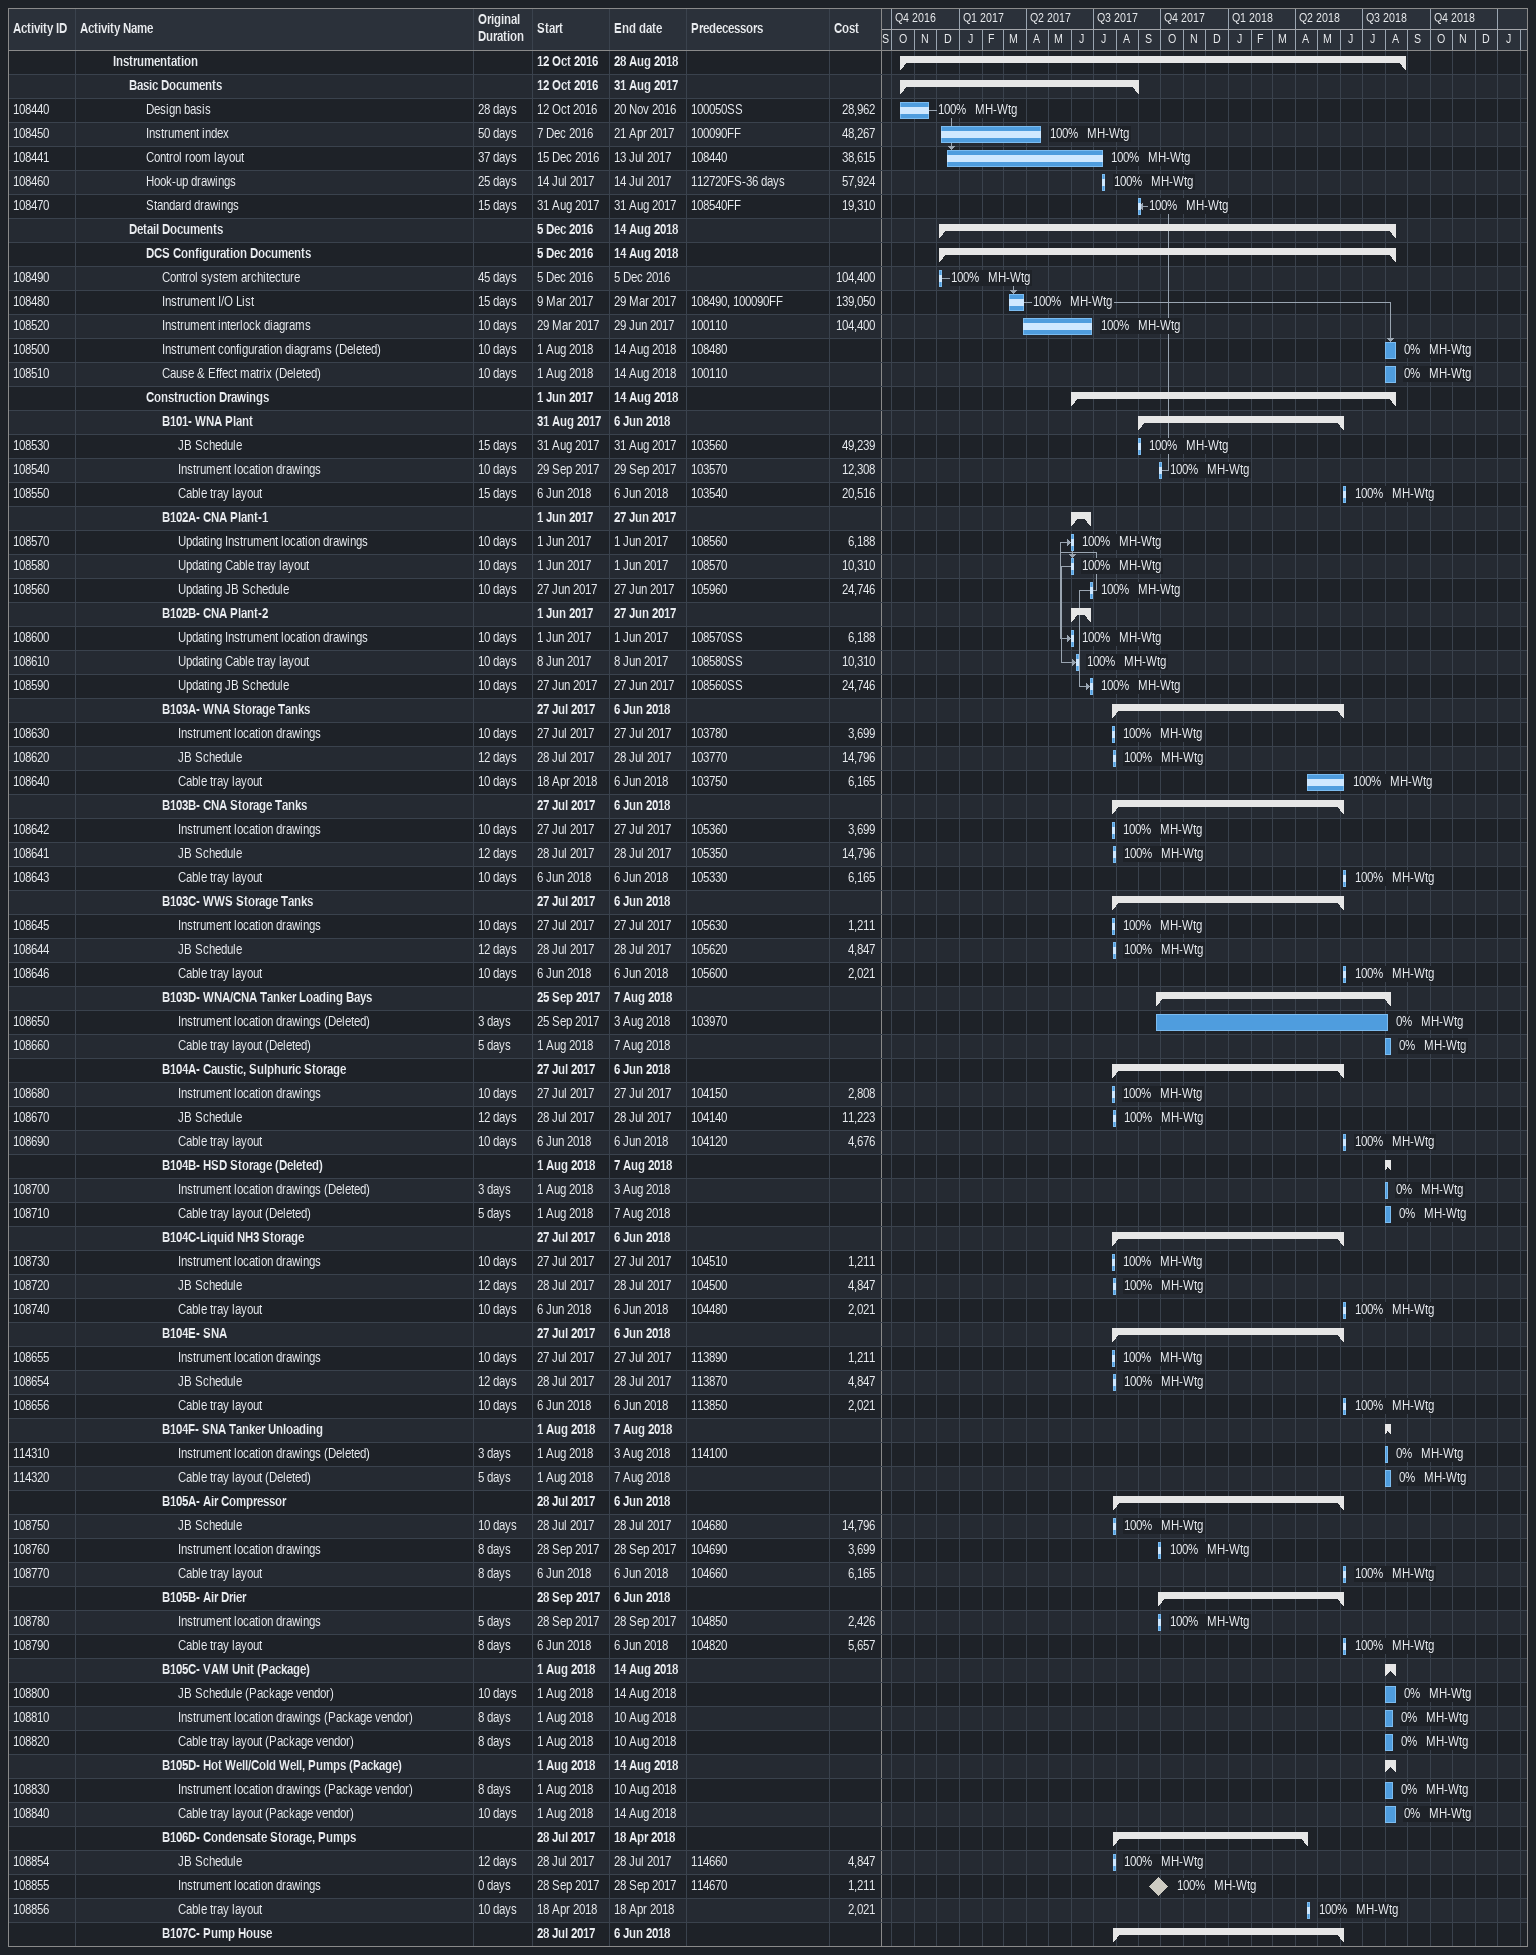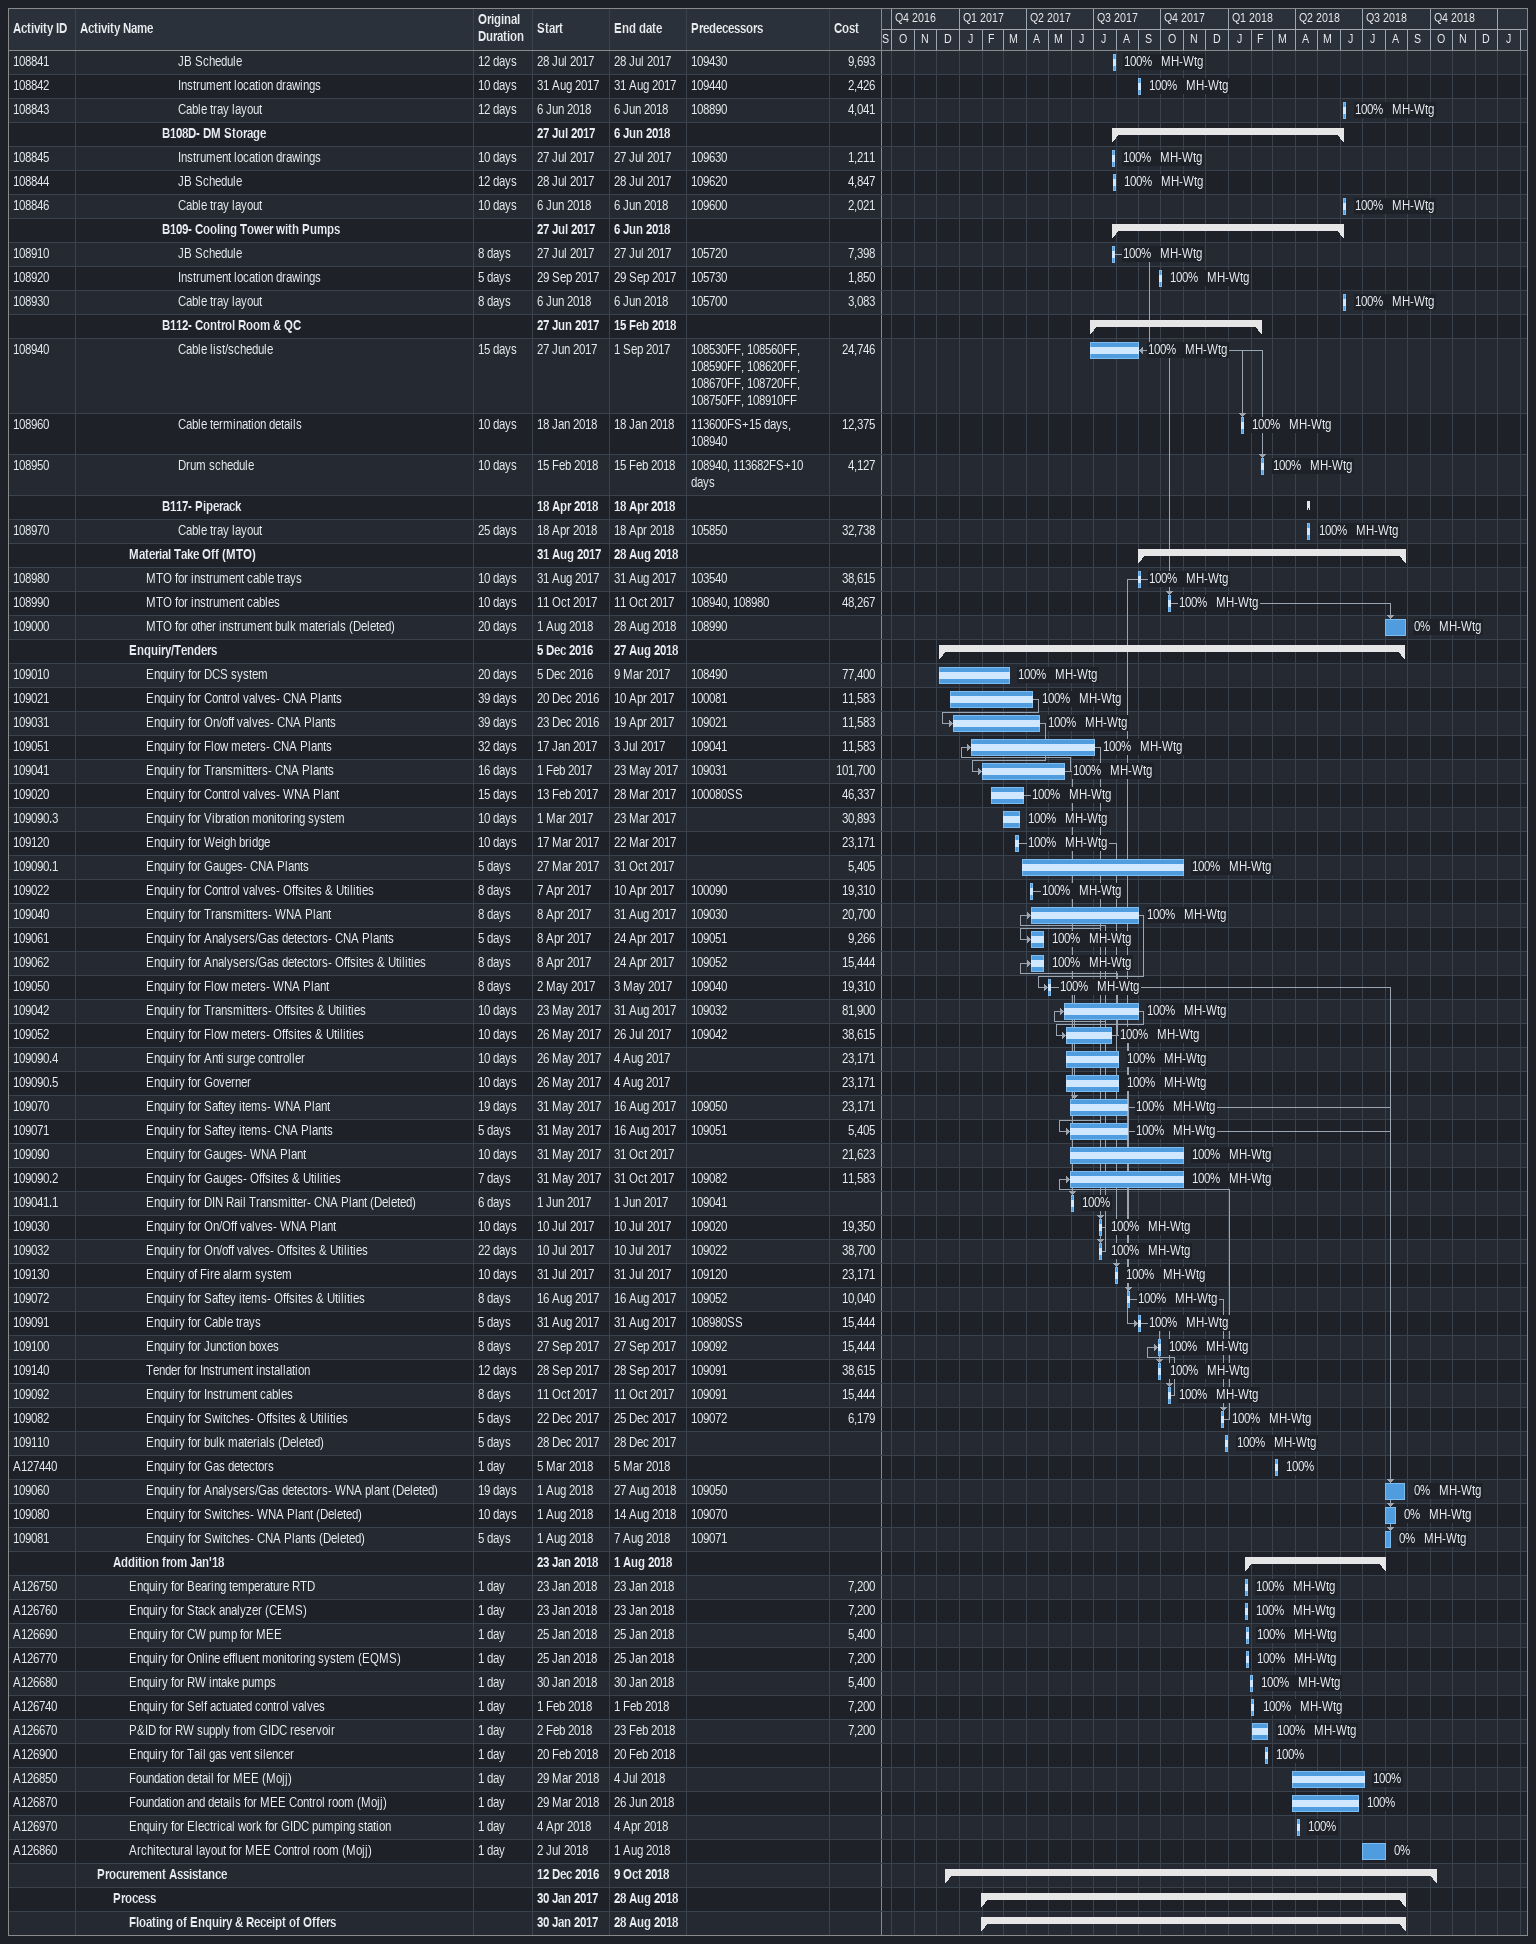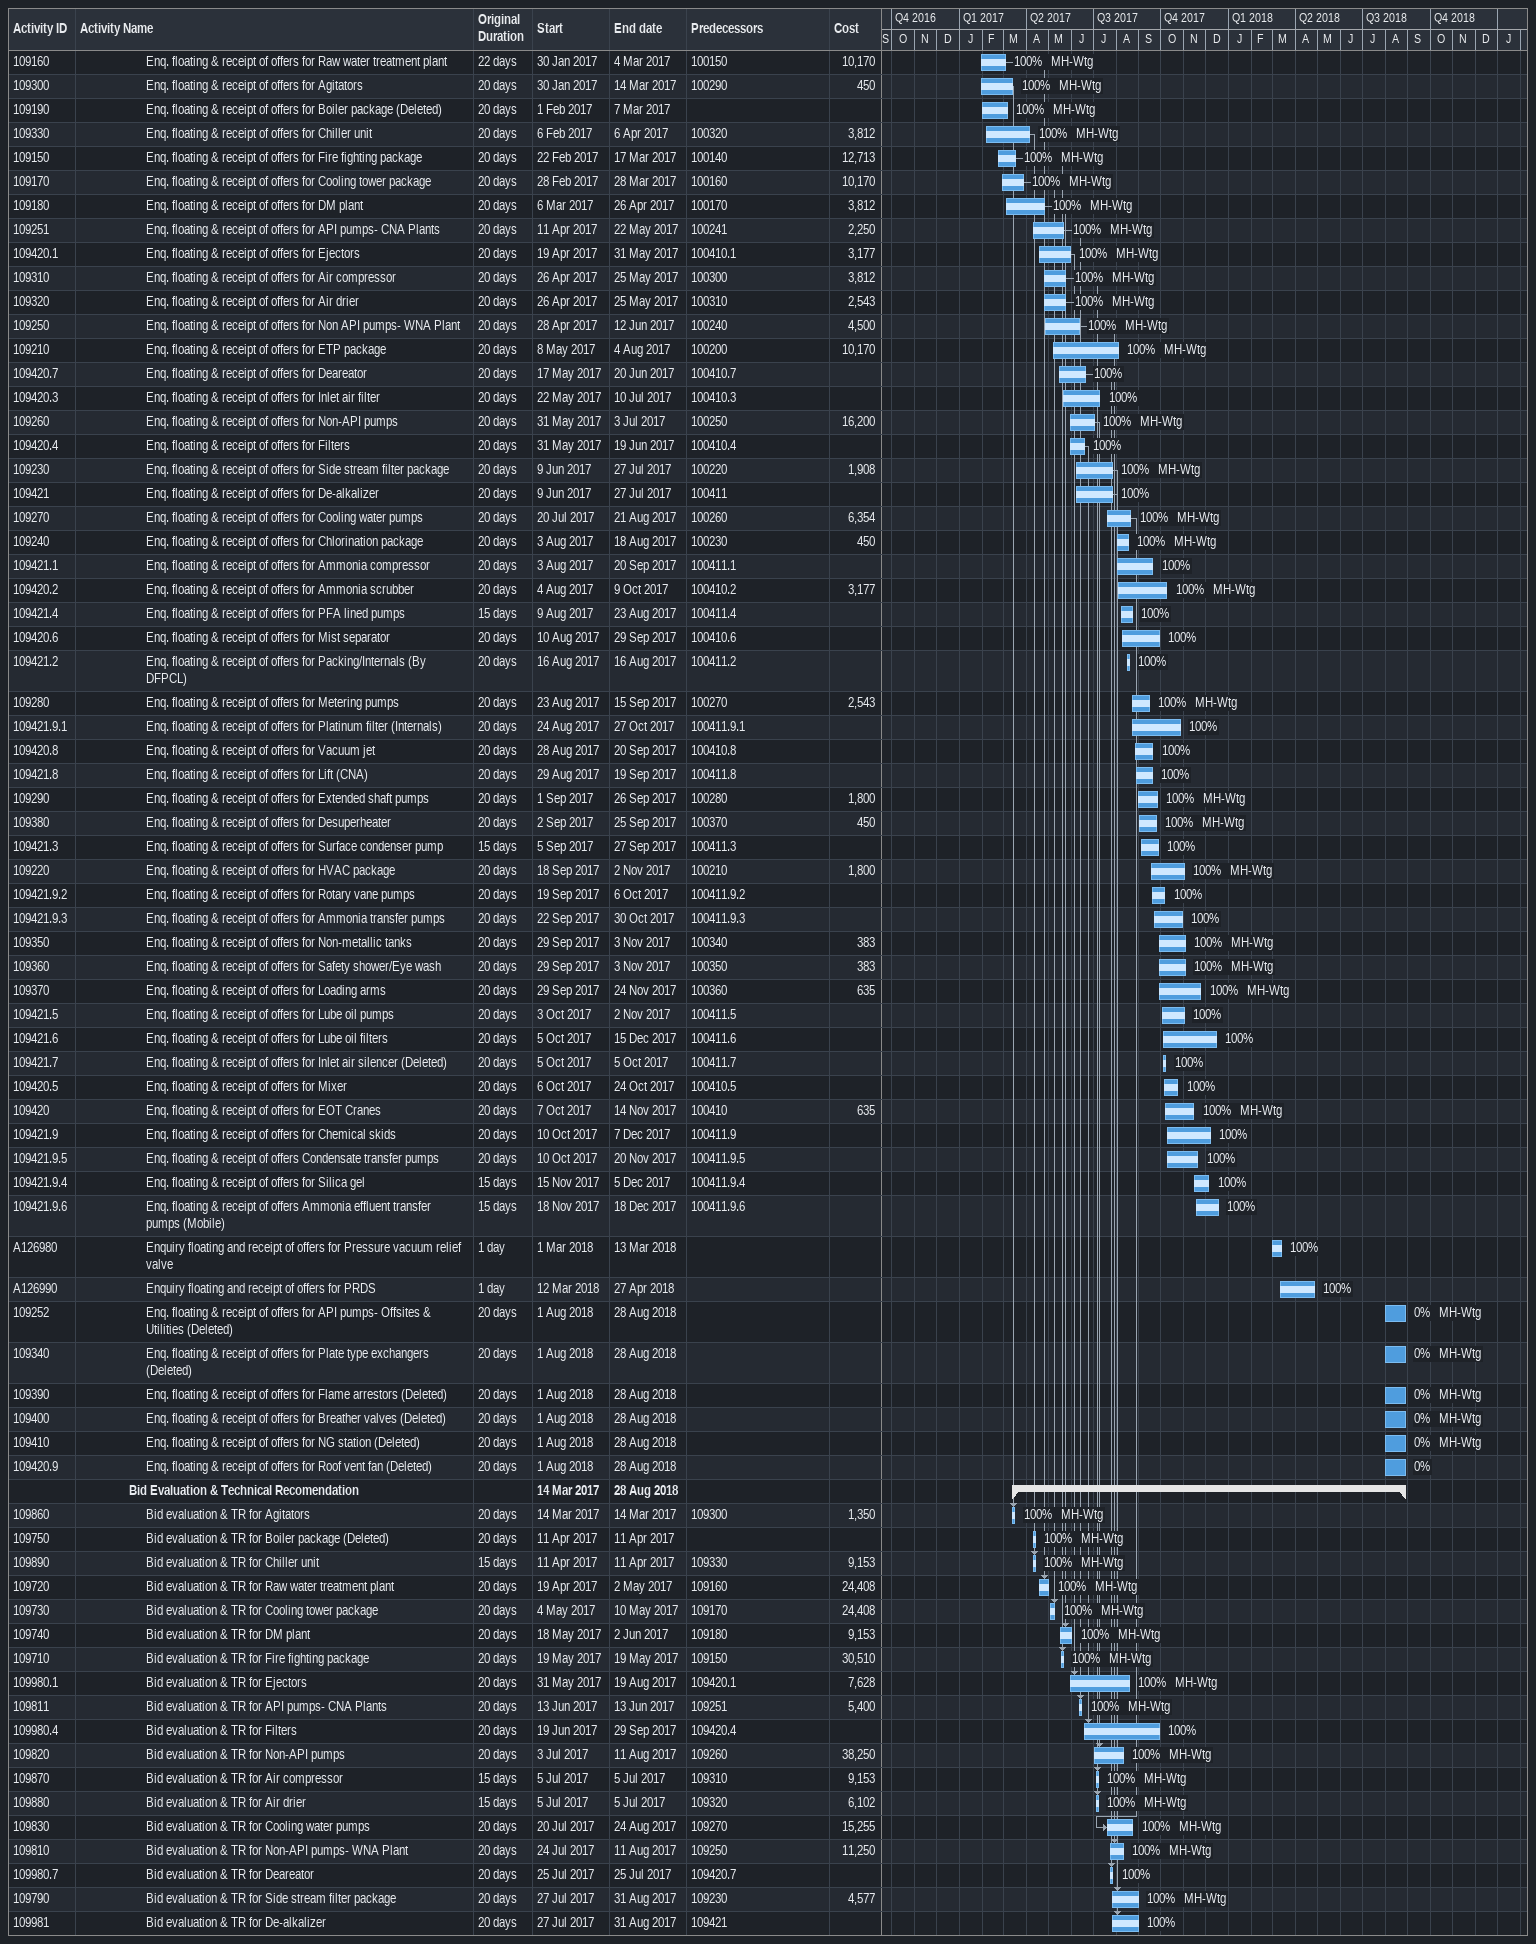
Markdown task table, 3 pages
| ID | Level | Task | Original duration | Start | Finish | Predecessors | Resources | % complete | Cost |
|---|---|---|---|---|---|---|---|---|---|
|  | 3 | **Instrumentation** |  | 2016-10-12 | 2018-08-28 |  |  |  |  |
|  | 4 | **Basic Documents** |  | 2016-10-12 | 2017-08-31 |  |  |  |  |
| 108440 | 5 | Design basis | 28d | 2016-10-12 | 2016-11-20 | 100050SS | MH-Wtg | 100 | 28962 |
| 108450 | 5 | Instrument index | 50d | 2016-12-07 | 2017-04-21 | 100090FF | MH-Wtg | 100 | 48267 |
| 108441 | 5 | Control room layout | 37d | 2016-12-15 | 2017-07-13 | 108440 | MH-Wtg | 100 | 38615 |
| 108460 | 5 | Hook-up drawings | 25d | 2017-07-14 | 2017-07-14 | 112720FS-36d | MH-Wtg | 100 | 57924 |
| 108470 | 5 | Standard drawings | 15d | 2017-08-31 | 2017-08-31 | 108540FF | MH-Wtg | 100 | 19310 |
|  | 4 | **Detail Documents** |  | 2016-12-05 | 2018-08-14 |  |  |  |  |
|  | 5 | **DCS Configuration Documents** |  | 2016-12-05 | 2018-08-14 |  |  |  |  |
| 108490 | 6 | Control system architecture | 45d | 2016-12-05 | 2016-12-05 |  | MH-Wtg | 100 | 104400 |
| 108480 | 6 | Instrument I/O List | 15d | 2017-03-09 | 2017-03-29 | 108490, 100090FF | MH-Wtg | 100 | 139050 |
| 108520 | 6 | Instrument interlock diagrams | 10d | 2017-03-29 | 2017-06-29 | 100110 | MH-Wtg | 100 | 104400 |
| 108500 | 6 | Instrument configuration diagrams (Deleted) | 10d | 2018-08-01 | 2018-08-14 | 108480 | MH-Wtg | 0 |  |
| 108510 | 6 | Cause & Effect matrix (Deleted) | 10d | 2018-08-01 | 2018-08-14 | 100110 | MH-Wtg | 0 |  |
|  | 5 | **Construction Drawings** |  | 2017-06-01 | 2018-08-14 |  |  |  |  |
|  | 6 | **B101- WNA Plant** |  | 2017-08-31 | 2018-06-06 |  |  |  |  |
| 108530 | 7 | JB Schedule | 15d | 2017-08-31 | 2017-08-31 | 103560 | MH-Wtg | 100 | 49239 |
| 108540 | 7 | Instrument location drawings | 10d | 2017-09-29 | 2017-09-29 | 103570 | MH-Wtg | 100 | 12308 |
| 108550 | 7 | Cable tray layout | 15d | 2018-06-06 | 2018-06-06 | 103540 | MH-Wtg | 100 | 20516 |
|  | 6 | **B102A- CNA Plant-1** |  | 2017-06-01 | 2017-06-27 |  |  |  |  |
| 108570 | 7 | Updating Instrument location drawings | 10d | 2017-06-01 | 2017-06-01 | 108560 | MH-Wtg | 100 | 6188 |
| 108580 | 7 | Updating Cable tray layout | 10d | 2017-06-01 | 2017-06-01 | 108570 | MH-Wtg | 100 | 10310 |
| 108560 | 7 | Updating JB Schedule | 10d | 2017-06-27 | 2017-06-27 | 105960 | MH-Wtg | 100 | 24746 |
|  | 6 | **B102B- CNA Plant-2** |  | 2017-06-01 | 2017-06-27 |  |  |  |  |
| 108600 | 7 | Updating Instrument location drawings | 10d | 2017-06-01 | 2017-06-01 | 108570SS | MH-Wtg | 100 | 6188 |
| 108610 | 7 | Updating Cable tray layout | 10d | 2017-06-08 | 2017-06-08 | 108580SS | MH-Wtg | 100 | 10310 |
| 108590 | 7 | Updating JB Schedule | 10d | 2017-06-27 | 2017-06-27 | 108560SS | MH-Wtg | 100 | 24746 |
|  | 6 | **B103A- WNA Storage Tanks** |  | 2017-07-27 | 2018-06-06 |  |  |  |  |
| 108630 | 7 | Instrument location drawings | 10d | 2017-07-27 | 2017-07-27 | 103780 | MH-Wtg | 100 | 3699 |
| 108620 | 7 | JB Schedule | 12d | 2017-07-28 | 2017-07-28 | 103770 | MH-Wtg | 100 | 14796 |
| 108640 | 7 | Cable tray layout | 10d | 2018-04-18 | 2018-06-06 | 103750 | MH-Wtg | 100 | 6165 |
|  | 6 | **B103B- CNA Storage Tanks** |  | 2017-07-27 | 2018-06-06 |  |  |  |  |
| 108642 | 7 | Instrument location drawings | 10d | 2017-07-27 | 2017-07-27 | 105360 | MH-Wtg | 100 | 3699 |
| 108641 | 7 | JB Schedule | 12d | 2017-07-28 | 2017-07-28 | 105350 | MH-Wtg | 100 | 14796 |
| 108643 | 7 | Cable tray layout | 10d | 2018-06-06 | 2018-06-06 | 105330 | MH-Wtg | 100 | 6165 |
|  | 6 | **B103C- WWS Storage Tanks** |  | 2017-07-27 | 2018-06-06 |  |  |  |  |
| 108645 | 7 | Instrument location drawings | 10d | 2017-07-27 | 2017-07-27 | 105630 | MH-Wtg | 100 | 1211 |
| 108644 | 7 | JB Schedule | 12d | 2017-07-28 | 2017-07-28 | 105620 | MH-Wtg | 100 | 4847 |
| 108646 | 7 | Cable tray layout | 10d | 2018-06-06 | 2018-06-06 | 105600 | MH-Wtg | 100 | 2021 |
|  | 6 | **B103D- WNA/CNA Tanker Loading Bays** |  | 2017-09-25 | 2018-08-07 |  |  |  |  |
| 108650 | 7 | Instrument location drawings (Deleted) | 3d | 2017-09-25 | 2018-08-03 | 103970 | MH-Wtg | 0 |  |
| 108660 | 7 | Cable tray layout (Deleted) | 5d | 2018-08-01 | 2018-08-07 |  | MH-Wtg | 0 |  |
|  | 6 | **B104A- Caustic, Sulphuric Storage** |  | 2017-07-27 | 2018-06-06 |  |  |  |  |
| 108680 | 7 | Instrument location drawings | 10d | 2017-07-27 | 2017-07-27 | 104150 | MH-Wtg | 100 | 2808 |
| 108670 | 7 | JB Schedule | 12d | 2017-07-28 | 2017-07-28 | 104140 | MH-Wtg | 100 | 11223 |
| 108690 | 7 | Cable tray layout | 10d | 2018-06-06 | 2018-06-06 | 104120 | MH-Wtg | 100 | 4676 |
|  | 6 | **B104B- HSD Storage (Deleted)** |  | 2018-08-01 | 2018-08-07 |  |  |  |  |
| 108700 | 7 | Instrument location drawings (Deleted) | 3d | 2018-08-01 | 2018-08-03 |  | MH-Wtg | 0 |  |
| 108710 | 7 | Cable tray layout (Deleted) | 5d | 2018-08-01 | 2018-08-07 |  | MH-Wtg | 0 |  |
|  | 6 | **B104C-Liquid NH3 Storage** |  | 2017-07-27 | 2018-06-06 |  |  |  |  |
| 108730 | 7 | Instrument location drawings | 10d | 2017-07-27 | 2017-07-27 | 104510 | MH-Wtg | 100 | 1211 |
| 108720 | 7 | JB Schedule | 12d | 2017-07-28 | 2017-07-28 | 104500 | MH-Wtg | 100 | 4847 |
| 108740 | 7 | Cable tray layout | 10d | 2018-06-06 | 2018-06-06 | 104480 | MH-Wtg | 100 | 2021 |
|  | 6 | **B104E- SNA** |  | 2017-07-27 | 2018-06-06 |  |  |  |  |
| 108655 | 7 | Instrument location drawings | 10d | 2017-07-27 | 2017-07-27 | 113890 | MH-Wtg | 100 | 1211 |
| 108654 | 7 | JB Schedule | 12d | 2017-07-28 | 2017-07-28 | 113870 | MH-Wtg | 100 | 4847 |
| 108656 | 7 | Cable tray layout | 10d | 2018-06-06 | 2018-06-06 | 113850 | MH-Wtg | 100 | 2021 |
|  | 6 | **B104F- SNA Tanker Unloading** |  | 2018-08-01 | 2018-08-07 |  |  |  |  |
| 114310 | 7 | Instrument location drawings (Deleted) | 3d | 2018-08-01 | 2018-08-03 | 114100 | MH-Wtg | 0 |  |
| 114320 | 7 | Cable tray layout (Deleted) | 5d | 2018-08-01 | 2018-08-07 |  | MH-Wtg | 0 |  |
|  | 6 | **B105A- Air Compressor** |  | 2017-07-28 | 2018-06-06 |  |  |  |  |
| 108750 | 7 | JB Schedule | 10d | 2017-07-28 | 2017-07-28 | 104680 | MH-Wtg | 100 | 14796 |
| 108760 | 7 | Instrument location drawings | 8d | 2017-09-28 | 2017-09-28 | 104690 | MH-Wtg | 100 | 3699 |
| 108770 | 7 | Cable tray layout | 8d | 2018-06-06 | 2018-06-06 | 104660 | MH-Wtg | 100 | 6165 |
|  | 6 | **B105B- Air Drier** |  | 2017-09-28 | 2018-06-06 |  |  |  |  |
| 108780 | 7 | Instrument location drawings | 5d | 2017-09-28 | 2017-09-28 | 104850 | MH-Wtg | 100 | 2426 |
| 108790 | 7 | Cable tray layout | 8d | 2018-06-06 | 2018-06-06 | 104820 | MH-Wtg | 100 | 5657 |
|  | 6 | **B105C- VAM Unit (Package)** |  | 2018-08-01 | 2018-08-14 |  |  |  |  |
| 108800 | 7 | JB Schedule (Package vendor) | 10d | 2018-08-01 | 2018-08-14 |  | MH-Wtg | 0 |  |
| 108810 | 7 | Instrument location drawings (Package vendor) | 8d | 2018-08-01 | 2018-08-10 |  | MH-Wtg | 0 |  |
| 108820 | 7 | Cable tray layout (Package vendor) | 8d | 2018-08-01 | 2018-08-10 |  | MH-Wtg | 0 |  |
|  | 6 | **B105D- Hot Well/Cold Well, Pumps (Package)** |  | 2018-08-01 | 2018-08-14 |  |  |  |  |
| 108830 | 7 | Instrument location drawings (Package vendor) | 8d | 2018-08-01 | 2018-08-10 |  | MH-Wtg | 0 |  |
| 108840 | 7 | Cable tray layout (Package vendor) | 10d | 2018-08-01 | 2018-08-14 |  | MH-Wtg | 0 |  |
|  | 6 | **B106D- Condensate Storage, Pumps** |  | 2017-07-28 | 2018-04-18 |  |  |  |  |
| 108854 | 7 | JB Schedule | 12d | 2017-07-28 | 2017-07-28 | 114660 | MH-Wtg | 100 | 4847 |
| 108855 | 7 | Instrument location drawings | 0d | 2017-09-28 | 2017-09-28 | 114670 | MH-Wtg | 100 | 1211 |
| 108856 | 7 | Cable tray layout | 10d | 2018-04-18 | 2018-04-18 |  | MH-Wtg | 100 | 2021 |
|  | 6 | **B107C- Pump House** |  | 2017-07-28 | 2018-06-06 |  |  |  |  |
| 108841 | 7 | JB Schedule | 12d | 2017-07-28 | 2017-07-28 | 109430 | MH-Wtg | 100 | 9693 |
| 108842 | 7 | Instrument location drawings | 10d | 2017-08-31 | 2017-08-31 | 109440 | MH-Wtg | 100 | 2426 |
| 108843 | 7 | Cable tray layout | 12d | 2018-06-06 | 2018-06-06 | 108890 | MH-Wtg | 100 | 4041 |
|  | 6 | **B108D- DM Storage** |  | 2017-07-27 | 2018-06-06 |  |  |  |  |
| 108845 | 7 | Instrument location drawings | 10d | 2017-07-27 | 2017-07-27 | 109630 | MH-Wtg | 100 | 1211 |
| 108844 | 7 | JB Schedule | 12d | 2017-07-28 | 2017-07-28 | 109620 | MH-Wtg | 100 | 4847 |
| 108846 | 7 | Cable tray layout | 10d | 2018-06-06 | 2018-06-06 | 109600 | MH-Wtg | 100 | 2021 |
|  | 6 | **B109- Cooling Tower with Pumps** |  | 2017-07-27 | 2018-06-06 |  |  |  |  |
| 108910 | 7 | JB Schedule | 8d | 2017-07-27 | 2017-07-27 | 105720 | MH-Wtg | 100 | 7398 |
| 108920 | 7 | Instrument location drawings | 5d | 2017-09-29 | 2017-09-29 | 105730 | MH-Wtg | 100 | 1850 |
| 108930 | 7 | Cable tray layout | 8d | 2018-06-06 | 2018-06-06 | 105700 | MH-Wtg | 100 | 3083 |
|  | 6 | **B112- Control Room & QC** |  | 2017-06-27 | 2018-02-15 |  |  |  |  |
| 108940 | 7 | Cable list/schedule | 15d | 2017-06-27 | 2017-09-01 | 108530FF, 108560FF, 108590FF, 108620FF, 108670FF, 108720FF, 108750FF, 108910FF | MH-Wtg | 100 | 24746 |
| 108960 | 7 | Cable termination details | 10d | 2018-01-18 | 2018-01-18 | 113600FS+15d, 108940 | MH-Wtg | 100 | 12375 |
| 108950 | 7 | Drum schedule | 10d | 2018-02-15 | 2018-02-15 | 108940, 113682FS+10d | MH-Wtg | 100 | 4127 |
|  | 6 | **B117- Piperack** |  | 2018-04-18 | 2018-04-18 |  |  |  |  |
| 108970 | 7 | Cable tray layout | 25d | 2018-04-18 | 2018-04-18 | 105850 | MH-Wtg | 100 | 32738 |
|  | 4 | **Material Take Off (MTO)** |  | 2017-08-31 | 2018-08-28 |  |  |  |  |
| 108980 | 5 | MTO for instrument cable trays | 10d | 2017-08-31 | 2017-08-31 | 103540 | MH-Wtg | 100 | 38615 |
| 108990 | 5 | MTO for instrument cables | 10d | 2017-10-11 | 2017-10-11 | 108940, 108980 | MH-Wtg | 100 | 48267 |
| 109000 | 5 | MTO for other instrument bulk materials (Deleted) | 20d | 2018-08-01 | 2018-08-28 | 108990 | MH-Wtg | 0 |  |
|  | 4 | **Enquiry/Tenders** |  | 2016-12-05 | 2018-08-27 |  |  |  |  |
| 109010 | 5 | Enquiry for DCS system | 20d | 2016-12-05 | 2017-03-09 | 108490 | MH-Wtg | 100 | 77400 |
| 109021 | 5 | Enquiry for Control valves- CNA Plants | 39d | 2016-12-20 | 2017-04-10 | 100081 | MH-Wtg | 100 | 11583 |
| 109031 | 5 | Enquiry for On/off valves- CNA Plants | 39d | 2016-12-23 | 2017-04-19 | 109021 | MH-Wtg | 100 | 11583 |
| 109051 | 5 | Enquiry for Flow meters- CNA Plants | 32d | 2017-01-17 | 2017-07-03 | 109041 | MH-Wtg | 100 | 11583 |
| 109041 | 5 | Enquiry for Transmitters- CNA Plants | 16d | 2017-02-01 | 2017-05-23 | 109031 | MH-Wtg | 100 | 101700 |
| 109020 | 5 | Enquiry for Control valves- WNA Plant | 15d | 2017-02-13 | 2017-03-28 | 100080SS | MH-Wtg | 100 | 46337 |
| 109090.3 | 5 | Enquiry for Vibration monitoring system | 10d | 2017-03-01 | 2017-03-23 |  | MH-Wtg | 100 | 30893 |
| 109120 | 5 | Enquiry for Weigh bridge | 10d | 2017-03-17 | 2017-03-22 |  | MH-Wtg | 100 | 23171 |
| 109090.1 | 5 | Enquiry for Gauges- CNA Plants | 5d | 2017-03-27 | 2017-10-31 |  | MH-Wtg | 100 | 5405 |
| 109022 | 5 | Enquiry for Control valves- Offsites & Utilities | 8d | 2017-04-07 | 2017-04-10 | 100090 | MH-Wtg | 100 | 19310 |
| 109040 | 5 | Enquiry for Transmitters- WNA Plant | 8d | 2017-04-08 | 2017-08-31 | 109030 | MH-Wtg | 100 | 20700 |
| 109061 | 5 | Enquiry for Analysers/Gas detectors- CNA Plants | 5d | 2017-04-08 | 2017-04-24 | 109051 | MH-Wtg | 100 | 9266 |
| 109062 | 5 | Enquiry for Analysers/Gas detectors- Offsites & Utilities | 8d | 2017-04-08 | 2017-04-24 | 109052 | MH-Wtg | 100 | 15444 |
| 109050 | 5 | Enquiry for Flow meters- WNA Plant | 8d | 2017-05-02 | 2017-05-03 | 109040 | MH-Wtg | 100 | 19310 |
| 109042 | 5 | Enquiry for Transmitters- Offsites & Utilities | 10d | 2017-05-23 | 2017-08-31 | 109032 | MH-Wtg | 100 | 81900 |
| 109052 | 5 | Enquiry for Flow meters- Offsites & Utilities | 10d | 2017-05-26 | 2017-07-26 | 109042 | MH-Wtg | 100 | 38615 |
| 109090.4 | 5 | Enquiry for Anti surge controller | 10d | 2017-05-26 | 2017-08-04 |  | MH-Wtg | 100 | 23171 |
| 109090.5 | 5 | Enquiry for Governer | 10d | 2017-05-26 | 2017-08-04 |  | MH-Wtg | 100 | 23171 |
| 109070 | 5 | Enquiry for Saftey items- WNA Plant | 19d | 2017-05-31 | 2017-08-16 | 109050 | MH-Wtg | 100 | 23171 |
| 109071 | 5 | Enquiry for Saftey items- CNA Plants | 5d | 2017-05-31 | 2017-08-16 | 109051 | MH-Wtg | 100 | 5405 |
| 109090 | 5 | Enquiry for Gauges- WNA Plant | 10d | 2017-05-31 | 2017-10-31 |  | MH-Wtg | 100 | 21623 |
| 109090.2 | 5 | Enquiry for Gauges- Offsites & Utilities | 7d | 2017-05-31 | 2017-10-31 | 109082 | MH-Wtg | 100 | 11583 |
| 109041.1 | 5 | Enquiry for DIN Rail Transmitter- CNA Plant (Deleted) | 6d | 2017-06-01 | 2017-06-01 | 109041 |  | 100 |  |
| 109030 | 5 | Enquiry for On/Off valves- WNA Plant | 10d | 2017-07-10 | 2017-07-10 | 109020 | MH-Wtg | 100 | 19350 |
| 109032 | 5 | Enquiry for On/off valves- Offsites & Utilities | 22d | 2017-07-10 | 2017-07-10 | 109022 | MH-Wtg | 100 | 38700 |
| 109130 | 5 | Enquiry of Fire alarm system | 10d | 2017-07-31 | 2017-07-31 | 109120 | MH-Wtg | 100 | 23171 |
| 109072 | 5 | Enquiry for Saftey items- Offsites & Utilities | 8d | 2017-08-16 | 2017-08-16 | 109052 | MH-Wtg | 100 | 10040 |
| 109091 | 5 | Enquiry for Cable trays | 5d | 2017-08-31 | 2017-08-31 | 108980SS | MH-Wtg | 100 | 15444 |
| 109100 | 5 | Enquiry for Junction boxes | 8d | 2017-09-27 | 2017-09-27 | 109092 | MH-Wtg | 100 | 15444 |
| 109140 | 5 | Tender for Instrument installation | 12d | 2017-09-28 | 2017-09-28 | 109091 | MH-Wtg | 100 | 38615 |
| 109092 | 5 | Enquiry for Instrument cables | 8d | 2017-10-11 | 2017-10-11 | 109091 | MH-Wtg | 100 | 15444 |
| 109082 | 5 | Enquiry for Switches- Offsites & Utilities | 5d | 2017-12-22 | 2017-12-25 | 109072 | MH-Wtg | 100 | 6179 |
| 109110 | 5 | Enquiry for bulk materials (Deleted) | 5d | 2017-12-28 | 2017-12-28 |  | MH-Wtg | 100 |  |
| A127440 | 5 | Enquiry for Gas detectors | 1d | 2018-03-05 | 2018-03-05 |  |  | 100 |  |
| 109060 | 5 | Enquiry for Analysers/Gas detectors- WNA plant (Deleted) | 19d | 2018-08-01 | 2018-08-27 | 109050 | MH-Wtg | 0 |  |
| 109080 | 5 | Enquiry for Switches- WNA Plant (Deleted) | 10d | 2018-08-01 | 2018-08-14 | 109070 | MH-Wtg | 0 |  |
| 109081 | 5 | Enquiry for Switches- CNA Plants (Deleted) | 5d | 2018-08-01 | 2018-08-07 | 109071 | MH-Wtg | 0 |  |
|  | 3 | **Addition from Jan'18** |  | 2018-01-23 | 2018-08-01 |  |  |  |  |
| A126750 | 4 | Enquiry for Bearing temperature RTD | 1d | 2018-01-23 | 2018-01-23 |  | MH-Wtg | 100 | 7200 |
| A126760 | 4 | Enquiry for Stack analyzer (CEMS) | 1d | 2018-01-23 | 2018-01-23 |  | MH-Wtg | 100 | 7200 |
| A126690 | 4 | Enquiry for CW pump for MEE | 1d | 2018-01-25 | 2018-01-25 |  | MH-Wtg | 100 | 5400 |
| A126770 | 4 | Enquiry for Online effluent monitoring system (EQMS) | 1d | 2018-01-25 | 2018-01-25 |  | MH-Wtg | 100 | 7200 |
| A126680 | 4 | Enquiry for RW intake pumps | 1d | 2018-01-30 | 2018-01-30 |  | MH-Wtg | 100 | 5400 |
| A126740 | 4 | Enquiry for Self actuated control valves | 1d | 2018-02-01 | 2018-02-01 |  | MH-Wtg | 100 | 7200 |
| A126670 | 4 | P&ID for RW supply from GIDC reservoir | 1d | 2018-02-02 | 2018-02-23 |  | MH-Wtg | 100 | 7200 |
| A126900 | 4 | Enquiry for Tail gas vent silencer | 1d | 2018-02-20 | 2018-02-20 |  |  | 100 |  |
| A126850 | 4 | Foundation detail for MEE (Mojj) | 1d | 2018-03-29 | 2018-07-04 |  |  | 100 |  |
| A126870 | 4 | Foundation and details for MEE Control room (Mojj) | 1d | 2018-03-29 | 2018-06-26 |  |  | 100 |  |
| A126970 | 4 | Enquiry for Electrical work for GIDC pumping station | 1d | 2018-04-04 | 2018-04-04 |  |  | 100 |  |
| A126860 | 4 | Architectural layout for MEE Control room (Mojj) | 1d | 2018-07-02 | 2018-08-01 |  |  | 0 |  |
|  | 2 | **Procurement Assistance** |  | 2016-12-12 | 2018-10-09 |  |  |  |  |
|  | 3 | **Process** |  | 2017-01-30 | 2018-08-28 |  |  |  |  |
|  | 4 | **Floating of Enquiry & Receipt of Offers** |  | 2017-01-30 | 2018-08-28 |  |  |  |  |
| 109160 | 5 | Enq. floating & receipt of offers for Raw water treatment plant | 22d | 2017-01-30 | 2017-03-04 | 100150 | MH-Wtg | 100 | 10170 |
| 109300 | 5 | Enq. floating & receipt of offers for Agitators | 20d | 2017-01-30 | 2017-03-14 | 100290 | MH-Wtg | 100 | 450 |
| 109190 | 5 | Enq. floating & receipt of offers for Boiler package (Deleted) | 20d | 2017-02-01 | 2017-03-07 |  | MH-Wtg | 100 |  |
| 109330 | 5 | Enq. floating & receipt of offers for Chiller unit | 20d | 2017-02-06 | 2017-04-06 | 100320 | MH-Wtg | 100 | 3812 |
| 109150 | 5 | Enq. floating & receipt of offers for Fire fighting package | 20d | 2017-02-22 | 2017-03-17 | 100140 | MH-Wtg | 100 | 12713 |
| 109170 | 5 | Enq. floating & receipt of offers for Cooling tower package | 20d | 2017-02-28 | 2017-03-28 | 100160 | MH-Wtg | 100 | 10170 |
| 109180 | 5 | Enq. floating & receipt of offers for DM plant | 20d | 2017-03-06 | 2017-04-26 | 100170 | MH-Wtg | 100 | 3812 |
| 109251 | 5 | Enq. floating & receipt of offers for API pumps- CNA Plants | 20d | 2017-04-11 | 2017-05-22 | 100241 | MH-Wtg | 100 | 2250 |
| 109420.1 | 5 | Enq. floating & receipt of offers for Ejectors | 20d | 2017-04-19 | 2017-05-31 | 100410.1 | MH-Wtg | 100 | 3177 |
| 109310 | 5 | Enq. floating & receipt of offers for Air compressor | 20d | 2017-04-26 | 2017-05-25 | 100300 | MH-Wtg | 100 | 3812 |
| 109320 | 5 | Enq. floating & receipt of offers for Air drier | 20d | 2017-04-26 | 2017-05-25 | 100310 | MH-Wtg | 100 | 2543 |
| 109250 | 5 | Enq. floating & receipt of offers for Non API pumps- WNA Plant | 20d | 2017-04-28 | 2017-06-12 | 100240 | MH-Wtg | 100 | 4500 |
| 109210 | 5 | Enq. floating & receipt of offers for ETP package | 20d | 2017-05-08 | 2017-08-04 | 100200 | MH-Wtg | 100 | 10170 |
| 109420.7 | 5 | Enq. floating & receipt of offers for Deareator | 20d | 2017-05-17 | 2017-06-20 | 100410.7 |  | 100 |  |
| 109420.3 | 5 | Enq. floating & receipt of offers for Inlet air filter | 20d | 2017-05-22 | 2017-07-10 | 100410.3 |  | 100 |  |
| 109260 | 5 | Enq. floating & receipt of offers for Non-API pumps | 20d | 2017-05-31 | 2017-07-03 | 100250 | MH-Wtg | 100 | 16200 |
| 109420.4 | 5 | Enq. floating & receipt of offers for Filters | 20d | 2017-05-31 | 2017-06-19 | 100410.4 |  | 100 |  |
| 109230 | 5 | Enq. floating & receipt of offers for Side stream filter package | 20d | 2017-06-09 | 2017-07-27 | 100220 | MH-Wtg | 100 | 1908 |
| 109421 | 5 | Enq. floating & receipt of offers for De-alkalizer | 20d | 2017-06-09 | 2017-07-27 | 100411 |  | 100 |  |
| 109270 | 5 | Enq. floating & receipt of offers for Cooling water pumps | 20d | 2017-07-20 | 2017-08-21 | 100260 | MH-Wtg | 100 | 6354 |
| 109240 | 5 | Enq. floating & receipt of offers for Chlorination package | 20d | 2017-08-03 | 2017-08-18 | 100230 | MH-Wtg | 100 | 450 |
| 109421.1 | 5 | Enq. floating & receipt of offers for Ammonia compressor | 20d | 2017-08-03 | 2017-09-20 | 100411.1 |  | 100 |  |
| 109420.2 | 5 | Enq. floating & receipt of offers for Ammonia scrubber | 20d | 2017-08-04 | 2017-10-09 | 100410.2 | MH-Wtg | 100 | 3177 |
| 109421.4 | 5 | Enq. floating & receipt of offers for PFA lined pumps | 15d | 2017-08-09 | 2017-08-23 | 100411.4 |  | 100 |  |
| 109420.6 | 5 | Enq. floating & receipt of offers for Mist separator | 20d | 2017-08-10 | 2017-09-29 | 100410.6 |  | 100 |  |
| 109421.2 | 5 | Enq. floating & receipt of offers for Packing/Internals (By DFPCL) | 20d | 2017-08-16 | 2017-08-16 | 100411.2 |  | 100 |  |
| 109280 | 5 | Enq. floating & receipt of offers for Metering pumps | 20d | 2017-08-23 | 2017-09-15 | 100270 | MH-Wtg | 100 | 2543 |
| 109421.9.1 | 5 | Enq. floating & receipt of offers for Platinum filter (Internals) | 20d | 2017-08-24 | 2017-10-27 | 100411.9.1 |  | 100 |  |
| 109420.8 | 5 | Enq. floating & receipt of offers for Vacuum jet | 20d | 2017-08-28 | 2017-09-20 | 100410.8 |  | 100 |  |
| 109421.8 | 5 | Enq. floating & receipt of offers for Lift (CNA) | 20d | 2017-08-29 | 2017-09-19 | 100411.8 |  | 100 |  |
| 109290 | 5 | Enq. floating & receipt of offers for Extended shaft pumps | 20d | 2017-09-01 | 2017-09-26 | 100280 | MH-Wtg | 100 | 1800 |
| 109380 | 5 | Enq. floating & receipt of offers for Desuperheater | 20d | 2017-09-02 | 2017-09-25 | 100370 | MH-Wtg | 100 | 450 |
| 109421.3 | 5 | Enq. floating & receipt of offers for Surface condenser pump | 15d | 2017-09-05 | 2017-09-27 | 100411.3 |  | 100 |  |
| 109220 | 5 | Enq. floating & receipt of offers for HVAC package | 20d | 2017-09-18 | 2017-11-02 | 100210 | MH-Wtg | 100 | 1800 |
| 109421.9.2 | 5 | Enq. floating & receipt of offers for Rotary vane pumps | 20d | 2017-09-19 | 2017-10-06 | 100411.9.2 |  | 100 |  |
| 109421.9.3 | 5 | Enq. floating & receipt of offers for Ammonia transfer pumps | 20d | 2017-09-22 | 2017-10-30 | 100411.9.3 |  | 100 |  |
| 109350 | 5 | Enq. floating & receipt of offers for Non-metallic tanks | 20d | 2017-09-29 | 2017-11-03 | 100340 | MH-Wtg | 100 | 383 |
| 109360 | 5 | Enq. floating & receipt of offers for Safety shower/Eye wash | 20d | 2017-09-29 | 2017-11-03 | 100350 | MH-Wtg | 100 | 383 |
| 109370 | 5 | Enq. floating & receipt of offers for Loading arms | 20d | 2017-09-29 | 2017-11-24 | 100360 | MH-Wtg | 100 | 635 |
| 109421.5 | 5 | Enq. floating & receipt of offers for Lube oil pumps | 20d | 2017-10-03 | 2017-11-02 | 100411.5 |  | 100 |  |
| 109421.6 | 5 | Enq. floating & receipt of offers for Lube oil filters | 20d | 2017-10-05 | 2017-12-15 | 100411.6 |  | 100 |  |
| 109421.7 | 5 | Enq. floating & receipt of offers for Inlet air silencer (Deleted) | 20d | 2017-10-05 | 2017-10-05 | 100411.7 |  | 100 |  |
| 109420.5 | 5 | Enq. floating & receipt of offers for Mixer | 20d | 2017-10-06 | 2017-10-24 | 100410.5 |  | 100 |  |
| 109420 | 5 | Enq. floating & receipt of offers for EOT Cranes | 20d | 2017-10-07 | 2017-11-14 | 100410 | MH-Wtg | 100 | 635 |
| 109421.9 | 5 | Enq. floating & receipt of offers for Chemical skids | 20d | 2017-10-10 | 2017-12-07 | 100411.9 |  | 100 |  |
| 109421.9.5 | 5 | Enq. floating & receipt of offers Condensate transfer pumps | 20d | 2017-10-10 | 2017-11-20 | 100411.9.5 |  | 100 |  |
| 109421.9.4 | 5 | Enq. floating & receipt of offers for Silica gel | 15d | 2017-11-15 | 2017-12-05 | 100411.9.4 |  | 100 |  |
| 109421.9.6 | 5 | Enq. floating & receipt of offers Ammonia effluent transfer pumps (Mobile) | 15d | 2017-11-18 | 2017-12-18 | 100411.9.6 |  | 100 |  |
| A126980 | 5 | Enquiry floating and receipt of offers for Pressure vacuum relief valve | 1d | 2018-03-01 | 2018-03-13 |  |  | 100 |  |
| A126990 | 5 | Enquiry floating and receipt of offers for PRDS | 1d | 2018-03-12 | 2018-04-27 |  |  | 100 |  |
| 109252 | 5 | Enq. floating & receipt of offers for API pumps- Offsites & Utilities (Deleted) | 20d | 2018-08-01 | 2018-08-28 |  | MH-Wtg | 0 |  |
| 109340 | 5 | Enq. floating & receipt of offers for Plate type exchangers (Deleted) | 20d | 2018-08-01 | 2018-08-28 |  | MH-Wtg | 0 |  |
| 109390 | 5 | Enq. floating & receipt of offers for Flame arrestors (Deleted) | 20d | 2018-08-01 | 2018-08-28 |  | MH-Wtg | 0 |  |
| 109400 | 5 | Enq. floating & receipt of offers for Breather valves (Deleted) | 20d | 2018-08-01 | 2018-08-28 |  | MH-Wtg | 0 |  |
| 109410 | 5 | Enq. floating & receipt of offers for NG station (Deleted) | 20d | 2018-08-01 | 2018-08-28 |  | MH-Wtg | 0 |  |
| 109420.9 | 5 | Enq. floating & receipt of offers for Roof vent fan (Deleted) | 20d | 2018-08-01 | 2018-08-28 |  |  | 0 |  |
|  | 4 | **Bid Evaluation & Technical Recomendation** |  | 2017-03-14 | 2018-08-28 |  |  |  |  |
| 109860 | 5 | Bid evaluation & TR for Agitators | 20d | 2017-03-14 | 2017-03-14 | 109300 | MH-Wtg | 100 | 1350 |
| 109750 | 5 | Bid evaluation & TR for Boiler package (Deleted) | 20d | 2017-04-11 | 2017-04-11 |  | MH-Wtg | 100 |  |
| 109890 | 5 | Bid evaluation & TR for Chiller unit | 15d | 2017-04-11 | 2017-04-11 | 109330 | MH-Wtg | 100 | 9153 |
| 109720 | 5 | Bid evaluation & TR for Raw water treatment plant | 20d | 2017-04-19 | 2017-05-02 | 109160 | MH-Wtg | 100 | 24408 |
| 109730 | 5 | Bid evaluation & TR for Cooling tower package | 20d | 2017-05-04 | 2017-05-10 | 109170 | MH-Wtg | 100 | 24408 |
| 109740 | 5 | Bid evaluation & TR for DM plant | 20d | 2017-05-18 | 2017-06-02 | 109180 | MH-Wtg | 100 | 9153 |
| 109710 | 5 | Bid evaluation & TR for Fire fighting package | 20d | 2017-05-19 | 2017-05-19 | 109150 | MH-Wtg | 100 | 30510 |
| 109980.1 | 5 | Bid evaluation & TR for Ejectors | 20d | 2017-05-31 | 2017-08-19 | 109420.1 | MH-Wtg | 100 | 7628 |
| 109811 | 5 | Bid evaluation & TR for API pumps- CNA Plants | 20d | 2017-06-13 | 2017-06-13 | 109251 | MH-Wtg | 100 | 5400 |
| 109980.4 | 5 | Bid evaluation & TR for Filters | 20d | 2017-06-19 | 2017-09-29 | 109420.4 |  | 100 |  |
| 109820 | 5 | Bid evaluation & TR for Non-API pumps | 20d | 2017-07-03 | 2017-08-11 | 109260 | MH-Wtg | 100 | 38250 |
| 109870 | 5 | Bid evaluation & TR for Air compressor | 15d | 2017-07-05 | 2017-07-05 | 109310 | MH-Wtg | 100 | 9153 |
| 109880 | 5 | Bid evaluation & TR for Air drier | 15d | 2017-07-05 | 2017-07-05 | 109320 | MH-Wtg | 100 | 6102 |
| 109830 | 5 | Bid evaluation & TR for Cooling water pumps | 20d | 2017-07-20 | 2017-08-24 | 109270 | MH-Wtg | 100 | 15255 |
| 109810 | 5 | Bid evaluation & TR for Non-API pumps- WNA Plant | 20d | 2017-07-24 | 2017-08-11 | 109250 | MH-Wtg | 100 | 11250 |
| 109980.7 | 5 | Bid evaluation & TR for Deareator | 20d | 2017-07-25 | 2017-07-25 | 109420.7 |  | 100 |  |
| 109790 | 5 | Bid evaluation & TR for Side stream filter package | 20d | 2017-07-27 | 2017-08-31 | 109230 | MH-Wtg | 100 | 4577 |
| 109981 | 5 | Bid evaluation & TR for De-alkalizer | 20d | 2017-07-27 | 2017-08-31 | 109421 |  | 100 |  |
